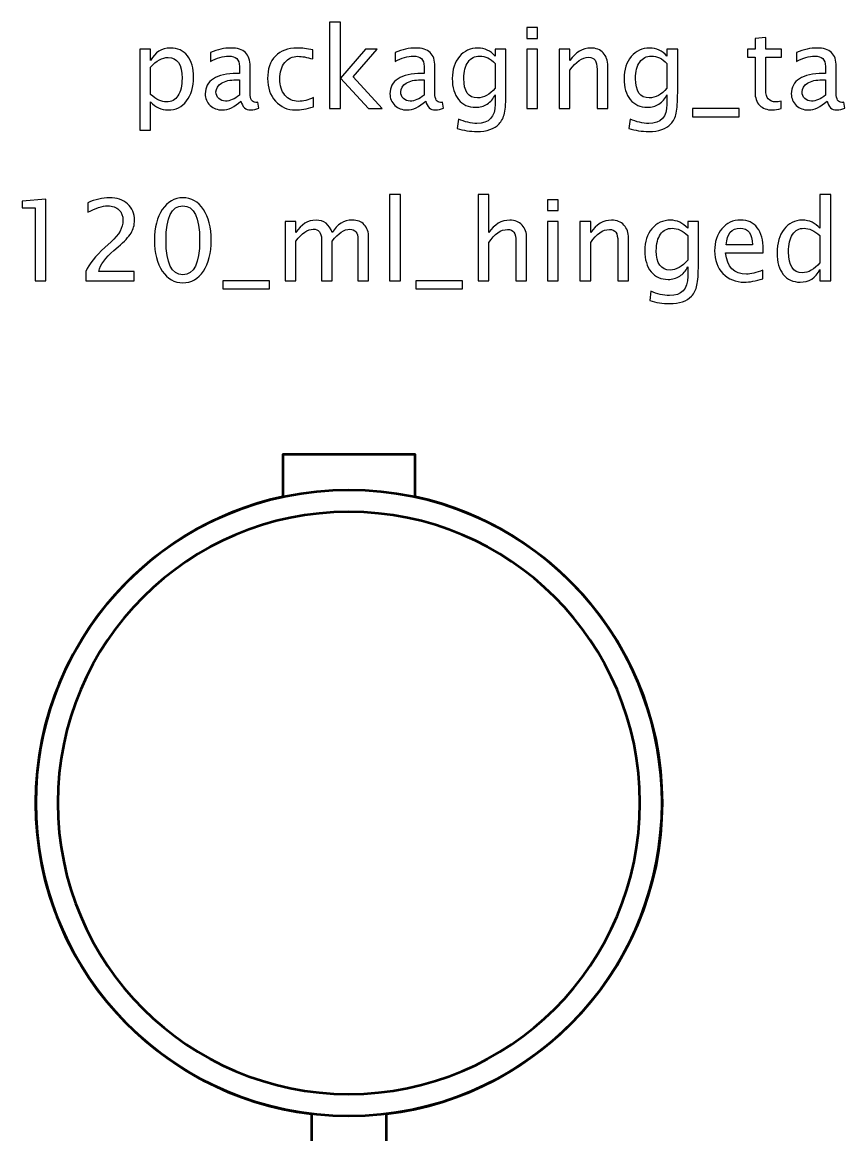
# Model space of a CAD drawing. Header units: centimetres. Extents: x -12.7 to 14.4, y -15.9 to 20.1.
# Drawn here: x -12.7 to -3.38, y 7.54 to 20.15 of the extents above; entities that cross this region are included whole.
import ezdxf

# ---------------------------------------------------------------- set-up
doc = ezdxf.new("R2010")
doc.units = ezdxf.units.CM
doc.header["$MEASUREMENT"] = 0
doc.layers.add('Layer 1', color=7, linetype='Continuous')

msp = doc.modelspace()

# ---------------------------------------------------------------- linework, layer by layer
at = {"layer": 'Layer 1', "color": 4, "lineweight": 53}
msp.add_ellipse((-9, 11.29999), major_axis=(0, 3.55), ratio=1, dxfattribs=at)
at = {"layer": 'Layer 1'}
for points, knots in [([(-9.21841, 19.17044), (-9.21841, 19.17044), (-9.21841, 20.14961), (-9.21841, 20.14961), (-9.21841, 20.14961), (-9.21841, 20.14961), (-9.09649, 20.14961), (-9.09649, 20.14961), (-9.09649, 20.14961), (-9.09649, 20.14961), (-9.09649, 19.51694), (-9.09649, 19.51694), (-9.09649, 19.51694), (-9.09649, 19.51694), (-8.81074, 19.84354), (-8.81074, 19.84354), (-8.81074, 19.84354), (-8.81074, 19.84354), (-8.67908, 19.84354), (-8.67908, 19.84354), (-8.67908, 19.84354), (-8.67908, 19.84354), (-8.95213, 19.52943), (-8.95213, 19.52943), (-8.95213, 19.52943), (-8.95213, 19.52943), (-8.62193, 19.17044), (-8.62193, 19.17044), (-8.62193, 19.17044), (-8.62193, 19.17044), (-8.77899, 19.17044), (-8.77899, 19.17044), (-8.77899, 19.17044), (-8.77899, 19.17044), (-9.09649, 19.51567), (-9.09649, 19.51567), (-9.09649, 19.51567), (-9.09649, 19.51567), (-9.09649, 19.17044), (-9.09649, 19.17044), (-9.09649, 19.17044), (-9.09649, 19.17044), (-9.21841, 19.17044), (-9.21841, 19.17044)], [0, 0, 0, 0, 0.08333333, 0.08333333, 0.08333333, 0.08333333, 0.16666667, 0.16666667, 0.16666667, 0.16666667, 0.25, 0.25, 0.25, 0.25, 0.33333333, 0.33333333, 0.33333333, 0.33333333, 0.41666667, 0.41666667, 0.41666667, 0.41666667, 0.5, 0.5, 0.5, 0.5, 0.58333333, 0.58333333, 0.58333333, 0.58333333, 0.66666667, 0.66666667, 0.66666667, 0.66666667, 0.75, 0.75, 0.75, 0.75, 0.83333333, 0.83333333, 0.83333333, 0.83333333, 1, 1, 1, 1]), ([(-6.98299, 19.96673), (-6.98299, 19.96673), (-6.98299, 20.08865), (-6.98299, 20.08865), (-6.98299, 20.08865), (-6.98299, 20.08865), (-6.86107, 20.08865), (-6.86107, 20.08865), (-6.86107, 20.08865), (-6.86107, 20.08865), (-6.86107, 19.96673), (-6.86107, 19.96673), (-6.86107, 19.96673), (-6.86107, 19.96673), (-6.98299, 19.96673), (-6.98299, 19.96673)], [0, 0, 0, 0, 0.2, 0.2, 0.2, 0.2, 0.4, 0.4, 0.4, 0.4, 0.6, 0.6, 0.6, 0.6, 1, 1, 1, 1]), ([(-4.09987, 19.17065), (-4.13755, 19.16028), (-4.17035, 19.1552), (-4.19808, 19.1552), (-4.19808, 19.1552), (-4.26031, 19.1552), (-4.30878, 19.17298), (-4.3435, 19.20854), (-4.3435, 19.20854), (-4.37842, 19.2441), (-4.39578, 19.29342), (-4.39578, 19.35671), (-4.39578, 19.35671), (-4.39578, 19.35671), (-4.39578, 19.7521), (-4.39578, 19.7521), (-4.39578, 19.7521), (-4.39578, 19.7521), (-4.48002, 19.7521), (-4.48002, 19.7521), (-4.48002, 19.7521), (-4.48002, 19.7521), (-4.48002, 19.84354), (-4.48002, 19.84354), (-4.48002, 19.84354), (-4.48002, 19.84354), (-4.39578, 19.84354), (-4.39578, 19.84354), (-4.39578, 19.84354), (-4.39578, 19.84354), (-4.39578, 19.96525), (-4.39578, 19.96525), (-4.39578, 19.96525), (-4.39578, 19.96525), (-4.27386, 19.97689), (-4.27386, 19.97689), (-4.27386, 19.97689), (-4.27386, 19.97689), (-4.27386, 19.84354), (-4.27386, 19.84354), (-4.27386, 19.84354), (-4.27386, 19.84354), (-4.09733, 19.84354), (-4.09733, 19.84354), (-4.09733, 19.84354), (-4.09733, 19.84354), (-4.09733, 19.7521), (-4.09733, 19.7521), (-4.09733, 19.7521), (-4.09733, 19.7521), (-4.27386, 19.7521), (-4.27386, 19.7521), (-4.27386, 19.7521), (-4.27386, 19.7521), (-4.27386, 19.37872), (-4.27386, 19.37872), (-4.27386, 19.37872), (-4.27386, 19.29067), (-4.23555, 19.24664), (-4.15914, 19.24664), (-4.15914, 19.24664), (-4.14284, 19.24664), (-4.12315, 19.24939), (-4.09987, 19.25468), (-4.09987, 19.25468), (-4.09987, 19.25468), (-4.09987, 19.17065), (-4.09987, 19.17065)], [0, 0, 0, 0, 0.05555556, 0.05555556, 0.05555556, 0.05555556, 0.11111111, 0.11111111, 0.11111111, 0.11111111, 0.16666667, 0.16666667, 0.16666667, 0.16666667, 0.22222222, 0.22222222, 0.22222222, 0.22222222, 0.27777778, 0.27777778, 0.27777778, 0.27777778, 0.33333333, 0.33333333, 0.33333333, 0.33333333, 0.38888889, 0.38888889, 0.38888889, 0.38888889, 0.44444444, 0.44444444, 0.44444444, 0.44444444, 0.5, 0.5, 0.5, 0.5, 0.55555556, 0.55555556, 0.55555556, 0.55555556, 0.61111111, 0.61111111, 0.61111111, 0.61111111, 0.66666667, 0.66666667, 0.66666667, 0.66666667, 0.72222222, 0.72222222, 0.72222222, 0.72222222, 0.77777778, 0.77777778, 0.77777778, 0.77777778, 0.83333333, 0.83333333, 0.83333333, 0.83333333, 0.88888889, 0.88888889, 0.88888889, 0.88888889, 1, 1, 1, 1]), ([(-11.36936, 18.92533), (-11.36936, 18.92533), (-11.36936, 19.84354), (-11.36936, 19.84354), (-11.36936, 19.84354), (-11.36936, 19.84354), (-11.24744, 19.84354), (-11.24744, 19.84354), (-11.24744, 19.84354), (-11.24744, 19.84354), (-11.24744, 19.71633), (-11.24744, 19.71633), (-11.24744, 19.71633), (-11.19749, 19.81052), (-11.12234, 19.85751), (-11.02223, 19.85751), (-11.02223, 19.85751), (-10.94116, 19.85751), (-10.87745, 19.82809), (-10.83088, 19.76903), (-10.83088, 19.76903), (-10.78431, 19.70998), (-10.76103, 19.62933), (-10.76103, 19.5271), (-10.76103, 19.5271), (-10.76103, 19.41576), (-10.78749, 19.3258), (-10.84019, 19.25765), (-10.84019, 19.25765), (-10.8929, 19.18928), (-10.96232, 19.1552), (-11.04826, 19.1552), (-11.04826, 19.1552), (-11.12806, 19.1552), (-11.19452, 19.18568), (-11.24744, 19.24685), (-11.24744, 19.24685), (-11.24744, 19.24685), (-11.24744, 18.92533), (-11.24744, 18.92533), (-11.24744, 18.92533), (-11.24744, 18.92533), (-11.36936, 18.92533), (-11.36936, 18.92533)], [0, 0, 0, 0, 0.08333333, 0.08333333, 0.08333333, 0.08333333, 0.16666667, 0.16666667, 0.16666667, 0.16666667, 0.25, 0.25, 0.25, 0.25, 0.33333333, 0.33333333, 0.33333333, 0.33333333, 0.41666667, 0.41666667, 0.41666667, 0.41666667, 0.5, 0.5, 0.5, 0.5, 0.58333333, 0.58333333, 0.58333333, 0.58333333, 0.66666667, 0.66666667, 0.66666667, 0.66666667, 0.75, 0.75, 0.75, 0.75, 0.83333333, 0.83333333, 0.83333333, 0.83333333, 1, 1, 1, 1]), ([(-10.22319, 19.25617), (-10.29642, 19.18886), (-10.36691, 19.1552), (-10.43464, 19.1552), (-10.43464, 19.1552), (-10.49031, 19.1552), (-10.53667, 19.17256), (-10.57328, 19.20748), (-10.57328, 19.20748), (-10.61011, 19.24241), (-10.62853, 19.28643), (-10.62853, 19.33956), (-10.62853, 19.33956), (-10.62853, 19.41301), (-10.59763, 19.46953), (-10.53582, 19.5089), (-10.53582, 19.5089), (-10.47401, 19.54827), (-10.38532, 19.56795), (-10.26975, 19.56795), (-10.26975, 19.56795), (-10.26975, 19.56795), (-10.24118, 19.56795), (-10.24118, 19.56795), (-10.24118, 19.56795), (-10.24118, 19.56795), (-10.24118, 19.64902), (-10.24118, 19.64902), (-10.24118, 19.64902), (-10.24118, 19.72712), (-10.28182, 19.76607), (-10.36331, 19.76607), (-10.36331, 19.76607), (-10.42639, 19.76607), (-10.49539, 19.74617), (-10.57011, 19.70638), (-10.57011, 19.70638), (-10.57011, 19.70638), (-10.57011, 19.80671), (-10.57011, 19.80671), (-10.57011, 19.80671), (-10.48798, 19.84058), (-10.41051, 19.85751), (-10.33791, 19.85751), (-10.33791, 19.85751), (-10.26319, 19.85751), (-10.20795, 19.84058), (-10.1726, 19.8065), (-10.1726, 19.8065), (-10.13704, 19.77242), (-10.11926, 19.71993), (-10.11926, 19.64902), (-10.11926, 19.64902), (-10.11926, 19.64902), (-10.11926, 19.34485), (-10.11926, 19.34485), (-10.11926, 19.34485), (-10.11926, 19.27522), (-10.09788, 19.24029), (-10.05491, 19.24029), (-10.05491, 19.24029), (-10.04962, 19.24029), (-10.04179, 19.24114), (-10.03142, 19.24283), (-10.03142, 19.24283), (-10.03142, 19.24283), (-10.02274, 19.1751), (-10.02274, 19.1751), (-10.02274, 19.1751), (-10.05047, 19.16176), (-10.08095, 19.1552), (-10.11439, 19.1552), (-10.11439, 19.1552), (-10.17133, 19.1552), (-10.20752, 19.18886), (-10.22319, 19.25617)], [0, 0, 0, 0, 0.05, 0.05, 0.05, 0.05, 0.1, 0.1, 0.1, 0.1, 0.15, 0.15, 0.15, 0.15, 0.2, 0.2, 0.2, 0.2, 0.25, 0.25, 0.25, 0.25, 0.3, 0.3, 0.3, 0.3, 0.35, 0.35, 0.35, 0.35, 0.4, 0.4, 0.4, 0.4, 0.45, 0.45, 0.45, 0.45, 0.5, 0.5, 0.5, 0.5, 0.55, 0.55, 0.55, 0.55, 0.6, 0.6, 0.6, 0.6, 0.65, 0.65, 0.65, 0.65, 0.7, 0.7, 0.7, 0.7, 0.75, 0.75, 0.75, 0.75, 0.8, 0.8, 0.8, 0.8, 0.85, 0.85, 0.85, 0.85, 0.9, 0.9, 0.9, 0.9, 1, 1, 1, 1]), ([(-9.4015, 19.19076), (-9.48045, 19.16705), (-9.54861, 19.1552), (-9.60597, 19.1552), (-9.60597, 19.1552), (-9.69699, 19.1552), (-9.77234, 19.18886), (-9.83224, 19.25595), (-9.83224, 19.25595), (-9.89214, 19.32326), (-9.9222, 19.40814), (-9.9222, 19.51038), (-9.9222, 19.51038), (-9.9222, 19.6196), (-9.89257, 19.7049), (-9.8333, 19.76586), (-9.8333, 19.76586), (-9.77403, 19.82703), (-9.69127, 19.85751), (-9.58501, 19.85751), (-9.58501, 19.85751), (-9.53273, 19.85751), (-9.47389, 19.85031), (-9.40912, 19.83592), (-9.40912, 19.83592), (-9.40912, 19.83592), (-9.40912, 19.73305), (-9.40912, 19.73305), (-9.40912, 19.73305), (-9.47791, 19.75337), (-9.534, 19.76353), (-9.57718, 19.76353), (-9.57718, 19.76353), (-9.63984, 19.76353), (-9.69, 19.74004), (-9.72747, 19.69326), (-9.72747, 19.69326), (-9.76493, 19.64648), (-9.78377, 19.58404), (-9.78377, 19.50614), (-9.78377, 19.50614), (-9.78377, 19.43058), (-9.7643, 19.36962), (-9.72556, 19.32284), (-9.72556, 19.32284), (-9.68683, 19.27627), (-9.63624, 19.25299), (-9.57337, 19.25299), (-9.57337, 19.25299), (-9.5177, 19.25299), (-9.46055, 19.26738), (-9.4015, 19.29617), (-9.4015, 19.29617), (-9.4015, 19.29617), (-9.4015, 19.19076), (-9.4015, 19.19076)], [0, 0, 0, 0, 0.06666667, 0.06666667, 0.06666667, 0.06666667, 0.13333333, 0.13333333, 0.13333333, 0.13333333, 0.2, 0.2, 0.2, 0.2, 0.26666667, 0.26666667, 0.26666667, 0.26666667, 0.33333333, 0.33333333, 0.33333333, 0.33333333, 0.4, 0.4, 0.4, 0.4, 0.46666667, 0.46666667, 0.46666667, 0.46666667, 0.53333333, 0.53333333, 0.53333333, 0.53333333, 0.6, 0.6, 0.6, 0.6, 0.66666667, 0.66666667, 0.66666667, 0.66666667, 0.73333333, 0.73333333, 0.73333333, 0.73333333, 0.8, 0.8, 0.8, 0.8, 0.86666667, 0.86666667, 0.86666667, 0.86666667, 1, 1, 1, 1]), ([(-8.12917, 19.25617), (-8.2024, 19.18886), (-8.27289, 19.1552), (-8.34062, 19.1552), (-8.34062, 19.1552), (-8.39629, 19.1552), (-8.44265, 19.17256), (-8.47926, 19.20748), (-8.47926, 19.20748), (-8.51609, 19.24241), (-8.53451, 19.28643), (-8.53451, 19.33956), (-8.53451, 19.33956), (-8.53451, 19.41301), (-8.50361, 19.46953), (-8.4418, 19.5089), (-8.4418, 19.5089), (-8.37999, 19.54827), (-8.2913, 19.56795), (-8.17573, 19.56795), (-8.17573, 19.56795), (-8.17573, 19.56795), (-8.14716, 19.56795), (-8.14716, 19.56795), (-8.14716, 19.56795), (-8.14716, 19.56795), (-8.14716, 19.64902), (-8.14716, 19.64902), (-8.14716, 19.64902), (-8.14716, 19.72712), (-8.1878, 19.76607), (-8.26929, 19.76607), (-8.26929, 19.76607), (-8.33237, 19.76607), (-8.40137, 19.74617), (-8.47609, 19.70638), (-8.47609, 19.70638), (-8.47609, 19.70638), (-8.47609, 19.80671), (-8.47609, 19.80671), (-8.47609, 19.80671), (-8.39396, 19.84058), (-8.31649, 19.85751), (-8.24389, 19.85751), (-8.24389, 19.85751), (-8.16917, 19.85751), (-8.11393, 19.84058), (-8.07858, 19.8065), (-8.07858, 19.8065), (-8.04302, 19.77242), (-8.02524, 19.71993), (-8.02524, 19.64902), (-8.02524, 19.64902), (-8.02524, 19.64902), (-8.02524, 19.34485), (-8.02524, 19.34485), (-8.02524, 19.34485), (-8.02524, 19.27522), (-8.00386, 19.24029), (-7.96089, 19.24029), (-7.96089, 19.24029), (-7.9556, 19.24029), (-7.94777, 19.24114), (-7.9374, 19.24283), (-7.9374, 19.24283), (-7.9374, 19.24283), (-7.92872, 19.1751), (-7.92872, 19.1751), (-7.92872, 19.1751), (-7.95645, 19.16176), (-7.98693, 19.1552), (-8.02037, 19.1552), (-8.02037, 19.1552), (-8.07731, 19.1552), (-8.1135, 19.18886), (-8.12917, 19.25617)], [0, 0, 0, 0, 0.05, 0.05, 0.05, 0.05, 0.1, 0.1, 0.1, 0.1, 0.15, 0.15, 0.15, 0.15, 0.2, 0.2, 0.2, 0.2, 0.25, 0.25, 0.25, 0.25, 0.3, 0.3, 0.3, 0.3, 0.35, 0.35, 0.35, 0.35, 0.4, 0.4, 0.4, 0.4, 0.45, 0.45, 0.45, 0.45, 0.5, 0.5, 0.5, 0.5, 0.55, 0.55, 0.55, 0.55, 0.6, 0.6, 0.6, 0.6, 0.65, 0.65, 0.65, 0.65, 0.7, 0.7, 0.7, 0.7, 0.75, 0.75, 0.75, 0.75, 0.8, 0.8, 0.8, 0.8, 0.85, 0.85, 0.85, 0.85, 0.9, 0.9, 0.9, 0.9, 1, 1, 1, 1]), ([(-7.7723, 18.94692), (-7.7723, 18.94692), (-7.75791, 19.05233), (-7.75791, 19.05233), (-7.75791, 19.05233), (-7.68721, 19.01931), (-7.61715, 19.0028), (-7.54793, 19.0028), (-7.54793, 19.0028), (-7.41056, 19.0028), (-7.34177, 19.07561), (-7.34177, 19.22103), (-7.34177, 19.22103), (-7.34177, 19.22103), (-7.34177, 19.32686), (-7.34177, 19.32686), (-7.34177, 19.32686), (-7.36294, 19.2822), (-7.39299, 19.2477), (-7.43215, 19.22293), (-7.43215, 19.22293), (-7.47131, 19.19817), (-7.51491, 19.18568), (-7.56296, 19.18568), (-7.56296, 19.18568), (-7.64445, 19.18568), (-7.70901, 19.21489), (-7.75664, 19.27331), (-7.75664, 19.27331), (-7.80426, 19.33173), (-7.82818, 19.41089), (-7.82818, 19.5108), (-7.82818, 19.5108), (-7.82818, 19.61304), (-7.80109, 19.69643), (-7.7469, 19.76099), (-7.7469, 19.76099), (-7.6925, 19.82534), (-7.62244, 19.85751), (-7.53629, 19.85751), (-7.53629, 19.85751), (-7.46094, 19.85751), (-7.39596, 19.82703), (-7.34177, 19.76586), (-7.34177, 19.76586), (-7.34177, 19.76586), (-7.34177, 19.84354), (-7.34177, 19.84354), (-7.34177, 19.84354), (-7.34177, 19.84354), (-7.21985, 19.84354), (-7.21985, 19.84354), (-7.21985, 19.84354), (-7.21985, 19.84354), (-7.21985, 19.35417), (-7.21985, 19.35417), (-7.21985, 19.35417), (-7.21985, 19.24897), (-7.22535, 19.17108), (-7.23636, 19.12049), (-7.23636, 19.12049), (-7.24715, 19.0699), (-7.2679, 19.02841), (-7.29795, 18.99624), (-7.29795, 18.99624), (-7.35129, 18.93972), (-7.43469, 18.91136), (-7.54793, 18.91136), (-7.54793, 18.91136), (-7.62561, 18.91136), (-7.70033, 18.92321), (-7.7723, 18.94692)], [0, 0, 0, 0, 0.05263158, 0.05263158, 0.05263158, 0.05263158, 0.10526316, 0.10526316, 0.10526316, 0.10526316, 0.15789474, 0.15789474, 0.15789474, 0.15789474, 0.21052632, 0.21052632, 0.21052632, 0.21052632, 0.26315789, 0.26315789, 0.26315789, 0.26315789, 0.31578947, 0.31578947, 0.31578947, 0.31578947, 0.36842105, 0.36842105, 0.36842105, 0.36842105, 0.42105263, 0.42105263, 0.42105263, 0.42105263, 0.47368421, 0.47368421, 0.47368421, 0.47368421, 0.52631579, 0.52631579, 0.52631579, 0.52631579, 0.57894737, 0.57894737, 0.57894737, 0.57894737, 0.63157895, 0.63157895, 0.63157895, 0.63157895, 0.68421053, 0.68421053, 0.68421053, 0.68421053, 0.73684211, 0.73684211, 0.73684211, 0.73684211, 0.78947368, 0.78947368, 0.78947368, 0.78947368, 0.84210526, 0.84210526, 0.84210526, 0.84210526, 0.89473684, 0.89473684, 0.89473684, 0.89473684, 1, 1, 1, 1]), ([(-6.98299, 19.17044), (-6.98299, 19.17044), (-6.98299, 19.84354), (-6.98299, 19.84354), (-6.98299, 19.84354), (-6.98299, 19.84354), (-6.86107, 19.84354), (-6.86107, 19.84354), (-6.86107, 19.84354), (-6.86107, 19.84354), (-6.86107, 19.17044), (-6.86107, 19.17044), (-6.86107, 19.17044), (-6.86107, 19.17044), (-6.98299, 19.17044), (-6.98299, 19.17044)], [0, 0, 0, 0, 0.2, 0.2, 0.2, 0.2, 0.4, 0.4, 0.4, 0.4, 0.6, 0.6, 0.6, 0.6, 1, 1, 1, 1]), ([(-6.61596, 19.17044), (-6.61596, 19.17044), (-6.61596, 19.84354), (-6.61596, 19.84354), (-6.61596, 19.84354), (-6.61596, 19.84354), (-6.49404, 19.84354), (-6.49404, 19.84354), (-6.49404, 19.84354), (-6.49404, 19.84354), (-6.49404, 19.71633), (-6.49404, 19.71633), (-6.49404, 19.71633), (-6.42948, 19.81052), (-6.35032, 19.85751), (-6.25676, 19.85751), (-6.25676, 19.85751), (-6.19792, 19.85751), (-6.15114, 19.8391), (-6.11664, 19.80205), (-6.11664, 19.80205), (-6.08214, 19.76522), (-6.06478, 19.71548), (-6.06478, 19.65325), (-6.06478, 19.65325), (-6.06478, 19.65325), (-6.06478, 19.17044), (-6.06478, 19.17044), (-6.06478, 19.17044), (-6.06478, 19.17044), (-6.1867, 19.17044), (-6.1867, 19.17044), (-6.1867, 19.17044), (-6.1867, 19.17044), (-6.1867, 19.61346), (-6.1867, 19.61346), (-6.1867, 19.61346), (-6.1867, 19.66341), (-6.19411, 19.69897), (-6.20871, 19.72014), (-6.20871, 19.72014), (-6.22353, 19.74152), (-6.24787, 19.7521), (-6.28195, 19.7521), (-6.28195, 19.7521), (-6.35688, 19.7521), (-6.42758, 19.70321), (-6.49404, 19.60542), (-6.49404, 19.60542), (-6.49404, 19.60542), (-6.49404, 19.17044), (-6.49404, 19.17044), (-6.49404, 19.17044), (-6.49404, 19.17044), (-6.61596, 19.17044), (-6.61596, 19.17044)], [0, 0, 0, 0, 0.06666667, 0.06666667, 0.06666667, 0.06666667, 0.13333333, 0.13333333, 0.13333333, 0.13333333, 0.2, 0.2, 0.2, 0.2, 0.26666667, 0.26666667, 0.26666667, 0.26666667, 0.33333333, 0.33333333, 0.33333333, 0.33333333, 0.4, 0.4, 0.4, 0.4, 0.46666667, 0.46666667, 0.46666667, 0.46666667, 0.53333333, 0.53333333, 0.53333333, 0.53333333, 0.6, 0.6, 0.6, 0.6, 0.66666667, 0.66666667, 0.66666667, 0.66666667, 0.73333333, 0.73333333, 0.73333333, 0.73333333, 0.8, 0.8, 0.8, 0.8, 0.86666667, 0.86666667, 0.86666667, 0.86666667, 1, 1, 1, 1]), ([(-5.82517, 18.94692), (-5.82517, 18.94692), (-5.81078, 19.05233), (-5.81078, 19.05233), (-5.81078, 19.05233), (-5.74008, 19.01931), (-5.67002, 19.0028), (-5.6008, 19.0028), (-5.6008, 19.0028), (-5.46343, 19.0028), (-5.39464, 19.07561), (-5.39464, 19.22103), (-5.39464, 19.22103), (-5.39464, 19.22103), (-5.39464, 19.32686), (-5.39464, 19.32686), (-5.39464, 19.32686), (-5.41581, 19.2822), (-5.44586, 19.2477), (-5.48502, 19.22293), (-5.48502, 19.22293), (-5.52418, 19.19817), (-5.56778, 19.18568), (-5.61583, 19.18568), (-5.61583, 19.18568), (-5.69732, 19.18568), (-5.76188, 19.21489), (-5.80951, 19.27331), (-5.80951, 19.27331), (-5.85713, 19.33173), (-5.88105, 19.41089), (-5.88105, 19.5108), (-5.88105, 19.5108), (-5.88105, 19.61304), (-5.85396, 19.69643), (-5.79977, 19.76099), (-5.79977, 19.76099), (-5.74537, 19.82534), (-5.67531, 19.85751), (-5.58916, 19.85751), (-5.58916, 19.85751), (-5.51381, 19.85751), (-5.44883, 19.82703), (-5.39464, 19.76586), (-5.39464, 19.76586), (-5.39464, 19.76586), (-5.39464, 19.84354), (-5.39464, 19.84354), (-5.39464, 19.84354), (-5.39464, 19.84354), (-5.27272, 19.84354), (-5.27272, 19.84354), (-5.27272, 19.84354), (-5.27272, 19.84354), (-5.27272, 19.35417), (-5.27272, 19.35417), (-5.27272, 19.35417), (-5.27272, 19.24897), (-5.27822, 19.17108), (-5.28923, 19.12049), (-5.28923, 19.12049), (-5.30002, 19.0699), (-5.32077, 19.02841), (-5.35082, 18.99624), (-5.35082, 18.99624), (-5.40416, 18.93972), (-5.48756, 18.91136), (-5.6008, 18.91136), (-5.6008, 18.91136), (-5.67848, 18.91136), (-5.7532, 18.92321), (-5.82517, 18.94692)], [0, 0, 0, 0, 0.05263158, 0.05263158, 0.05263158, 0.05263158, 0.10526316, 0.10526316, 0.10526316, 0.10526316, 0.15789474, 0.15789474, 0.15789474, 0.15789474, 0.21052632, 0.21052632, 0.21052632, 0.21052632, 0.26315789, 0.26315789, 0.26315789, 0.26315789, 0.31578947, 0.31578947, 0.31578947, 0.31578947, 0.36842105, 0.36842105, 0.36842105, 0.36842105, 0.42105263, 0.42105263, 0.42105263, 0.42105263, 0.47368421, 0.47368421, 0.47368421, 0.47368421, 0.52631579, 0.52631579, 0.52631579, 0.52631579, 0.57894737, 0.57894737, 0.57894737, 0.57894737, 0.63157895, 0.63157895, 0.63157895, 0.63157895, 0.68421053, 0.68421053, 0.68421053, 0.68421053, 0.73684211, 0.73684211, 0.73684211, 0.73684211, 0.78947368, 0.78947368, 0.78947368, 0.78947368, 0.84210526, 0.84210526, 0.84210526, 0.84210526, 0.89473684, 0.89473684, 0.89473684, 0.89473684, 1, 1, 1, 1]), ([(-3.57896, 19.25617), (-3.65219, 19.18886), (-3.72268, 19.1552), (-3.79041, 19.1552), (-3.79041, 19.1552), (-3.84608, 19.1552), (-3.89244, 19.17256), (-3.92905, 19.20748), (-3.92905, 19.20748), (-3.96588, 19.24241), (-3.9843, 19.28643), (-3.9843, 19.33956), (-3.9843, 19.33956), (-3.9843, 19.41301), (-3.9534, 19.46953), (-3.89159, 19.5089), (-3.89159, 19.5089), (-3.82978, 19.54827), (-3.74109, 19.56795), (-3.62552, 19.56795), (-3.62552, 19.56795), (-3.62552, 19.56795), (-3.59695, 19.56795), (-3.59695, 19.56795), (-3.59695, 19.56795), (-3.59695, 19.56795), (-3.59695, 19.64902), (-3.59695, 19.64902), (-3.59695, 19.64902), (-3.59695, 19.72712), (-3.63759, 19.76607), (-3.71908, 19.76607), (-3.71908, 19.76607), (-3.78216, 19.76607), (-3.85116, 19.74617), (-3.92588, 19.70638), (-3.92588, 19.70638), (-3.92588, 19.70638), (-3.92588, 19.80671), (-3.92588, 19.80671), (-3.92588, 19.80671), (-3.84375, 19.84058), (-3.76628, 19.85751), (-3.69368, 19.85751), (-3.69368, 19.85751), (-3.61896, 19.85751), (-3.56372, 19.84058), (-3.52837, 19.8065), (-3.52837, 19.8065), (-3.49281, 19.77242), (-3.47503, 19.71993), (-3.47503, 19.64902), (-3.47503, 19.64902), (-3.47503, 19.64902), (-3.47503, 19.34485), (-3.47503, 19.34485), (-3.47503, 19.34485), (-3.47503, 19.27522), (-3.45365, 19.24029), (-3.41068, 19.24029), (-3.41068, 19.24029), (-3.40539, 19.24029), (-3.39756, 19.24114), (-3.38719, 19.24283), (-3.38719, 19.24283), (-3.38719, 19.24283), (-3.37851, 19.1751), (-3.37851, 19.1751), (-3.37851, 19.1751), (-3.40624, 19.16176), (-3.43672, 19.1552), (-3.47016, 19.1552), (-3.47016, 19.1552), (-3.5271, 19.1552), (-3.56329, 19.18886), (-3.57896, 19.25617)], [0, 0, 0, 0, 0.05, 0.05, 0.05, 0.05, 0.1, 0.1, 0.1, 0.1, 0.15, 0.15, 0.15, 0.15, 0.2, 0.2, 0.2, 0.2, 0.25, 0.25, 0.25, 0.25, 0.3, 0.3, 0.3, 0.3, 0.35, 0.35, 0.35, 0.35, 0.4, 0.4, 0.4, 0.4, 0.45, 0.45, 0.45, 0.45, 0.5, 0.5, 0.5, 0.5, 0.55, 0.55, 0.55, 0.55, 0.6, 0.6, 0.6, 0.6, 0.65, 0.65, 0.65, 0.65, 0.7, 0.7, 0.7, 0.7, 0.75, 0.75, 0.75, 0.75, 0.8, 0.8, 0.8, 0.8, 0.85, 0.85, 0.85, 0.85, 0.9, 0.9, 0.9, 0.9, 1, 1, 1, 1]), ([(-11.24744, 19.33088), (-11.18457, 19.27479), (-11.12467, 19.24664), (-11.06773, 19.24664), (-11.06773, 19.24664), (-11.01164, 19.24664), (-10.96825, 19.27014), (-10.93777, 19.31691), (-10.93777, 19.31691), (-10.90708, 19.36369), (-10.89184, 19.42952), (-10.89184, 19.51461), (-10.89184, 19.51461), (-10.89184, 19.67209), (-10.94391, 19.75083), (-11.04805, 19.75083), (-11.04805, 19.75083), (-11.11621, 19.75083), (-11.18267, 19.714), (-11.24744, 19.64013), (-11.24744, 19.64013), (-11.24744, 19.64013), (-11.24744, 19.33088), (-11.24744, 19.33088)], [0, 0, 0, 0, 0.14285714, 0.14285714, 0.14285714, 0.14285714, 0.28571429, 0.28571429, 0.28571429, 0.28571429, 0.42857143, 0.42857143, 0.42857143, 0.42857143, 0.57142857, 0.57142857, 0.57142857, 0.57142857, 0.71428571, 0.71428571, 0.71428571, 0.71428571, 1, 1, 1, 1]), ([(-7.34177, 19.40327), (-7.34177, 19.40327), (-7.34177, 19.68246), (-7.34177, 19.68246), (-7.34177, 19.68246), (-7.39553, 19.73813), (-7.45416, 19.76607), (-7.51745, 19.76607), (-7.51745, 19.76607), (-7.57376, 19.76607), (-7.61778, 19.74363), (-7.64953, 19.69855), (-7.64953, 19.69855), (-7.68149, 19.65368), (-7.69737, 19.59123), (-7.69737, 19.51165), (-7.69737, 19.51165), (-7.69737, 19.36539), (-7.64551, 19.29236), (-7.54158, 19.29236), (-7.54158, 19.29236), (-7.47089, 19.29236), (-7.40421, 19.3294), (-7.34177, 19.40327)], [0, 0, 0, 0, 0.14285714, 0.14285714, 0.14285714, 0.14285714, 0.28571429, 0.28571429, 0.28571429, 0.28571429, 0.42857143, 0.42857143, 0.42857143, 0.42857143, 0.57142857, 0.57142857, 0.57142857, 0.57142857, 0.71428571, 0.71428571, 0.71428571, 0.71428571, 1, 1, 1, 1]), ([(-5.39464, 19.40327), (-5.39464, 19.40327), (-5.39464, 19.68246), (-5.39464, 19.68246), (-5.39464, 19.68246), (-5.4484, 19.73813), (-5.50703, 19.76607), (-5.57032, 19.76607), (-5.57032, 19.76607), (-5.62663, 19.76607), (-5.67065, 19.74363), (-5.7024, 19.69855), (-5.7024, 19.69855), (-5.73436, 19.65368), (-5.75024, 19.59123), (-5.75024, 19.51165), (-5.75024, 19.51165), (-5.75024, 19.36539), (-5.69838, 19.29236), (-5.59445, 19.29236), (-5.59445, 19.29236), (-5.52376, 19.29236), (-5.45708, 19.3294), (-5.39464, 19.40327)], [0, 0, 0, 0, 0.14285714, 0.14285714, 0.14285714, 0.14285714, 0.28571429, 0.28571429, 0.28571429, 0.28571429, 0.42857143, 0.42857143, 0.42857143, 0.42857143, 0.57142857, 0.57142857, 0.57142857, 0.57142857, 0.71428571, 0.71428571, 0.71428571, 0.71428571, 1, 1, 1, 1]), ([(-10.24118, 19.32263), (-10.24118, 19.32263), (-10.24118, 19.49556), (-10.24118, 19.49556), (-10.24118, 19.49556), (-10.24118, 19.49556), (-10.28034, 19.49683), (-10.28034, 19.49683), (-10.28034, 19.49683), (-10.34807, 19.49683), (-10.40268, 19.48434), (-10.44438, 19.45937), (-10.44438, 19.45937), (-10.48587, 19.43418), (-10.50661, 19.40095), (-10.50661, 19.35946), (-10.50661, 19.35946), (-10.50661, 19.33046), (-10.49624, 19.30591), (-10.47571, 19.2858), (-10.47571, 19.2858), (-10.45496, 19.26569), (-10.42977, 19.25553), (-10.39993, 19.25553), (-10.39993, 19.25553), (-10.34913, 19.25553), (-10.29621, 19.27797), (-10.24118, 19.32263)], [0, 0, 0, 0, 0.125, 0.125, 0.125, 0.125, 0.25, 0.25, 0.25, 0.25, 0.375, 0.375, 0.375, 0.375, 0.5, 0.5, 0.5, 0.5, 0.625, 0.625, 0.625, 0.625, 0.75, 0.75, 0.75, 0.75, 1, 1, 1, 1]), ([(-8.14716, 19.32263), (-8.14716, 19.32263), (-8.14716, 19.49556), (-8.14716, 19.49556), (-8.14716, 19.49556), (-8.14716, 19.49556), (-8.18632, 19.49683), (-8.18632, 19.49683), (-8.18632, 19.49683), (-8.25405, 19.49683), (-8.30866, 19.48434), (-8.35036, 19.45937), (-8.35036, 19.45937), (-8.39185, 19.43418), (-8.41259, 19.40095), (-8.41259, 19.35946), (-8.41259, 19.35946), (-8.41259, 19.33046), (-8.40222, 19.30591), (-8.38169, 19.2858), (-8.38169, 19.2858), (-8.36094, 19.26569), (-8.33575, 19.25553), (-8.30591, 19.25553), (-8.30591, 19.25553), (-8.25511, 19.25553), (-8.20219, 19.27797), (-8.14716, 19.32263)], [0, 0, 0, 0, 0.125, 0.125, 0.125, 0.125, 0.25, 0.25, 0.25, 0.25, 0.375, 0.375, 0.375, 0.375, 0.5, 0.5, 0.5, 0.5, 0.625, 0.625, 0.625, 0.625, 0.75, 0.75, 0.75, 0.75, 1, 1, 1, 1]), ([(-3.59695, 19.32263), (-3.59695, 19.32263), (-3.59695, 19.49556), (-3.59695, 19.49556), (-3.59695, 19.49556), (-3.59695, 19.49556), (-3.63611, 19.49683), (-3.63611, 19.49683), (-3.63611, 19.49683), (-3.70384, 19.49683), (-3.75845, 19.48434), (-3.80015, 19.45937), (-3.80015, 19.45937), (-3.84164, 19.43418), (-3.86238, 19.40095), (-3.86238, 19.35946), (-3.86238, 19.35946), (-3.86238, 19.33046), (-3.85201, 19.30591), (-3.83148, 19.2858), (-3.83148, 19.2858), (-3.81073, 19.26569), (-3.78554, 19.25553), (-3.7557, 19.25553), (-3.7557, 19.25553), (-3.7049, 19.25553), (-3.65198, 19.27797), (-3.59695, 19.32263)], [0, 0, 0, 0, 0.125, 0.125, 0.125, 0.125, 0.25, 0.25, 0.25, 0.25, 0.375, 0.375, 0.375, 0.375, 0.5, 0.5, 0.5, 0.5, 0.625, 0.625, 0.625, 0.625, 0.75, 0.75, 0.75, 0.75, 1, 1, 1, 1]), ([(-5.10444, 19.079), (-5.10444, 19.079), (-5.10444, 19.17044), (-5.10444, 19.17044), (-5.10444, 19.17044), (-5.10444, 19.17044), (-4.57612, 19.17044), (-4.57612, 19.17044), (-4.57612, 19.17044), (-4.57612, 19.17044), (-4.57612, 19.079), (-4.57612, 19.079), (-4.57612, 19.079), (-4.57612, 19.079), (-5.10444, 19.079), (-5.10444, 19.079)], [0, 0, 0, 0, 0.2, 0.2, 0.2, 0.2, 0.4, 0.4, 0.4, 0.4, 0.6, 0.6, 0.6, 0.6, 1, 1, 1, 1]), ([(-11.98138, 17.21887), (-11.98138, 17.21887), (-11.98138, 17.32555), (-11.98138, 17.32555), (-11.98138, 17.32555), (-11.94582, 17.40874), (-11.87406, 17.49954), (-11.7659, 17.59754), (-11.7659, 17.59754), (-11.7659, 17.59754), (-11.69605, 17.6602), (-11.69605, 17.6602), (-11.69605, 17.6602), (-11.60609, 17.7419), (-11.56101, 17.82276), (-11.56101, 17.90319), (-11.56101, 17.90319), (-11.56101, 17.95462), (-11.57646, 17.99484), (-11.60715, 18.02426), (-11.60715, 18.02426), (-11.63784, 18.05368), (-11.68039, 18.0685), (-11.73436, 18.0685), (-11.73436, 18.0685), (-11.79744, 18.0685), (-11.87216, 18.04437), (-11.95852, 17.99611), (-11.95852, 17.99611), (-11.95852, 17.99611), (-11.95852, 18.10279), (-11.95852, 18.10279), (-11.95852, 18.10279), (-11.87703, 18.14089), (-11.79596, 18.15994), (-11.7151, 18.15994), (-11.7151, 18.15994), (-11.62917, 18.15994), (-11.56016, 18.13687), (-11.50809, 18.09051), (-11.50809, 18.09051), (-11.45623, 18.04416), (-11.4302, 17.98278), (-11.4302, 17.90615), (-11.4302, 17.90615), (-11.4302, 17.85112), (-11.44332, 17.80222), (-11.46957, 17.75968), (-11.46957, 17.75968), (-11.49603, 17.71692), (-11.54492, 17.66528), (-11.61668, 17.60432), (-11.61668, 17.60432), (-11.61668, 17.60432), (-11.66388, 17.5641), (-11.66388, 17.5641), (-11.66388, 17.5641), (-11.76209, 17.48091), (-11.81882, 17.40133), (-11.83406, 17.32555), (-11.83406, 17.32555), (-11.83406, 17.32555), (-11.43401, 17.32555), (-11.43401, 17.32555), (-11.43401, 17.32555), (-11.43401, 17.32555), (-11.43401, 17.21887), (-11.43401, 17.21887), (-11.43401, 17.21887), (-11.43401, 17.21887), (-11.98138, 17.21887), (-11.98138, 17.21887)], [0, 0, 0, 0, 0.05263158, 0.05263158, 0.05263158, 0.05263158, 0.10526316, 0.10526316, 0.10526316, 0.10526316, 0.15789474, 0.15789474, 0.15789474, 0.15789474, 0.21052632, 0.21052632, 0.21052632, 0.21052632, 0.26315789, 0.26315789, 0.26315789, 0.26315789, 0.31578947, 0.31578947, 0.31578947, 0.31578947, 0.36842105, 0.36842105, 0.36842105, 0.36842105, 0.42105263, 0.42105263, 0.42105263, 0.42105263, 0.47368421, 0.47368421, 0.47368421, 0.47368421, 0.52631579, 0.52631579, 0.52631579, 0.52631579, 0.57894737, 0.57894737, 0.57894737, 0.57894737, 0.63157895, 0.63157895, 0.63157895, 0.63157895, 0.68421053, 0.68421053, 0.68421053, 0.68421053, 0.73684211, 0.73684211, 0.73684211, 0.73684211, 0.78947368, 0.78947368, 0.78947368, 0.78947368, 0.84210526, 0.84210526, 0.84210526, 0.84210526, 0.89473684, 0.89473684, 0.89473684, 0.89473684, 1, 1, 1, 1]), ([(-10.88241, 17.19601), (-10.97872, 17.19601), (-11.0564, 17.24025), (-11.11524, 17.32851), (-11.11524, 17.32851), (-11.1743, 17.41678), (-11.20372, 17.5332), (-11.20372, 17.67798), (-11.20372, 17.67798), (-11.20372, 17.82276), (-11.1743, 17.93917), (-11.11524, 18.02744), (-11.11524, 18.02744), (-11.0564, 18.1157), (-10.97872, 18.15994), (-10.88241, 18.15994), (-10.88241, 18.15994), (-10.78568, 18.15994), (-10.708, 18.11591), (-10.64915, 18.02786), (-10.64915, 18.02786), (-10.59052, 17.93981), (-10.5611, 17.82318), (-10.5611, 17.67798), (-10.5611, 17.67798), (-10.5611, 17.5332), (-10.59052, 17.41678), (-10.64915, 17.32851), (-10.64915, 17.32851), (-10.708, 17.24025), (-10.78568, 17.19601), (-10.88241, 17.19601)], [0, 0, 0, 0, 0.11111111, 0.11111111, 0.11111111, 0.11111111, 0.22222222, 0.22222222, 0.22222222, 0.22222222, 0.33333333, 0.33333333, 0.33333333, 0.33333333, 0.44444444, 0.44444444, 0.44444444, 0.44444444, 0.55555556, 0.55555556, 0.55555556, 0.55555556, 0.66666667, 0.66666667, 0.66666667, 0.66666667, 0.77777778, 0.77777778, 0.77777778, 0.77777778, 1, 1, 1, 1]), ([(-8.53799, 17.21887), (-8.53799, 17.21887), (-8.53799, 18.19804), (-8.53799, 18.19804), (-8.53799, 18.19804), (-8.53799, 18.19804), (-8.41607, 18.19804), (-8.41607, 18.19804), (-8.41607, 18.19804), (-8.41607, 18.19804), (-8.41607, 17.21887), (-8.41607, 17.21887), (-8.41607, 17.21887), (-8.41607, 17.21887), (-8.53799, 17.21887), (-8.53799, 17.21887)], [0, 0, 0, 0, 0.2, 0.2, 0.2, 0.2, 0.4, 0.4, 0.4, 0.4, 0.6, 0.6, 0.6, 0.6, 1, 1, 1, 1]), ([(-7.53596, 17.21887), (-7.53596, 17.21887), (-7.53596, 18.19804), (-7.53596, 18.19804), (-7.53596, 18.19804), (-7.53596, 18.19804), (-7.41404, 18.19804), (-7.41404, 18.19804), (-7.41404, 18.19804), (-7.41404, 18.19804), (-7.41404, 17.76476), (-7.41404, 17.76476), (-7.41404, 17.76476), (-7.34948, 17.85895), (-7.27032, 17.90594), (-7.17676, 17.90594), (-7.17676, 17.90594), (-7.11792, 17.90594), (-7.07114, 17.88753), (-7.03664, 17.85048), (-7.03664, 17.85048), (-7.00214, 17.81365), (-6.98478, 17.76391), (-6.98478, 17.70168), (-6.98478, 17.70168), (-6.98478, 17.70168), (-6.98478, 17.21887), (-6.98478, 17.21887), (-6.98478, 17.21887), (-6.98478, 17.21887), (-7.1067, 17.21887), (-7.1067, 17.21887), (-7.1067, 17.21887), (-7.1067, 17.21887), (-7.1067, 17.66189), (-7.1067, 17.66189), (-7.1067, 17.66189), (-7.1067, 17.71184), (-7.11411, 17.7474), (-7.12871, 17.76857), (-7.12871, 17.76857), (-7.14353, 17.78995), (-7.16787, 17.80053), (-7.20195, 17.80053), (-7.20195, 17.80053), (-7.27688, 17.80053), (-7.34758, 17.75164), (-7.41404, 17.65385), (-7.41404, 17.65385), (-7.41404, 17.65385), (-7.41404, 17.21887), (-7.41404, 17.21887), (-7.41404, 17.21887), (-7.41404, 17.21887), (-7.53596, 17.21887), (-7.53596, 17.21887)], [0, 0, 0, 0, 0.06666667, 0.06666667, 0.06666667, 0.06666667, 0.13333333, 0.13333333, 0.13333333, 0.13333333, 0.2, 0.2, 0.2, 0.2, 0.26666667, 0.26666667, 0.26666667, 0.26666667, 0.33333333, 0.33333333, 0.33333333, 0.33333333, 0.4, 0.4, 0.4, 0.4, 0.46666667, 0.46666667, 0.46666667, 0.46666667, 0.53333333, 0.53333333, 0.53333333, 0.53333333, 0.6, 0.6, 0.6, 0.6, 0.66666667, 0.66666667, 0.66666667, 0.66666667, 0.73333333, 0.73333333, 0.73333333, 0.73333333, 0.8, 0.8, 0.8, 0.8, 0.86666667, 0.86666667, 0.86666667, 0.86666667, 1, 1, 1, 1]), ([(-3.65991, 17.21887), (-3.65991, 17.21887), (-3.65991, 17.34524), (-3.65991, 17.34524), (-3.65991, 17.34524), (-3.70965, 17.25083), (-3.78458, 17.20363), (-3.8847, 17.20363), (-3.8847, 17.20363), (-3.96598, 17.20363), (-4.0299, 17.23305), (-4.07647, 17.29211), (-4.07647, 17.29211), (-4.12304, 17.35116), (-4.14632, 17.43181), (-4.14632, 17.53404), (-4.14632, 17.53404), (-4.14632, 17.6458), (-4.11986, 17.73576), (-4.06716, 17.80392), (-4.06716, 17.80392), (-4.01424, 17.87186), (-3.94481, 17.90594), (-3.85866, 17.90594), (-3.85866, 17.90594), (-3.77887, 17.90594), (-3.7124, 17.87546), (-3.65991, 17.81429), (-3.65991, 17.81429), (-3.65991, 17.81429), (-3.65991, 18.19804), (-3.65991, 18.19804), (-3.65991, 18.19804), (-3.65991, 18.19804), (-3.53799, 18.19804), (-3.53799, 18.19804), (-3.53799, 18.19804), (-3.53799, 18.19804), (-3.53799, 17.21887), (-3.53799, 17.21887), (-3.53799, 17.21887), (-3.53799, 17.21887), (-3.65991, 17.21887), (-3.65991, 17.21887)], [0, 0, 0, 0, 0.08333333, 0.08333333, 0.08333333, 0.08333333, 0.16666667, 0.16666667, 0.16666667, 0.16666667, 0.25, 0.25, 0.25, 0.25, 0.33333333, 0.33333333, 0.33333333, 0.33333333, 0.41666667, 0.41666667, 0.41666667, 0.41666667, 0.5, 0.5, 0.5, 0.5, 0.58333333, 0.58333333, 0.58333333, 0.58333333, 0.66666667, 0.66666667, 0.66666667, 0.66666667, 0.75, 0.75, 0.75, 0.75, 0.83333333, 0.83333333, 0.83333333, 0.83333333, 1, 1, 1, 1]), ([(-12.55711, 17.21887), (-12.55711, 17.21887), (-12.55711, 18.04564), (-12.55711, 18.04564), (-12.55711, 18.04564), (-12.55711, 18.04564), (-12.70316, 18.04564), (-12.70316, 18.04564), (-12.70316, 18.04564), (-12.70316, 18.04564), (-12.70316, 18.12184), (-12.70316, 18.12184), (-12.70316, 18.12184), (-12.70316, 18.12184), (-12.43519, 18.1447), (-12.43519, 18.1447), (-12.43519, 18.1447), (-12.43519, 18.1447), (-12.43519, 17.21887), (-12.43519, 17.21887), (-12.43519, 17.21887), (-12.43519, 17.21887), (-12.55711, 17.21887), (-12.55711, 17.21887)], [0, 0, 0, 0, 0.14285714, 0.14285714, 0.14285714, 0.14285714, 0.28571429, 0.28571429, 0.28571429, 0.28571429, 0.42857143, 0.42857143, 0.42857143, 0.42857143, 0.57142857, 0.57142857, 0.57142857, 0.57142857, 0.71428571, 0.71428571, 0.71428571, 0.71428571, 1, 1, 1, 1]), ([(-10.88262, 17.28745), (-10.75541, 17.28745), (-10.69191, 17.41763), (-10.69191, 17.67798), (-10.69191, 17.67798), (-10.69191, 17.93833), (-10.75541, 18.0685), (-10.88262, 18.0685), (-10.88262, 18.0685), (-11.00941, 18.0685), (-11.07291, 17.93833), (-11.07291, 17.67798), (-11.07291, 17.67798), (-11.07291, 17.41763), (-11.00941, 17.28745), (-10.88262, 17.28745)], [0, 0, 0, 0, 0.2, 0.2, 0.2, 0.2, 0.4, 0.4, 0.4, 0.4, 0.6, 0.6, 0.6, 0.6, 1, 1, 1, 1]), ([(-6.74771, 18.01516), (-6.74771, 18.01516), (-6.74771, 18.13708), (-6.74771, 18.13708), (-6.74771, 18.13708), (-6.74771, 18.13708), (-6.62579, 18.13708), (-6.62579, 18.13708), (-6.62579, 18.13708), (-6.62579, 18.13708), (-6.62579, 18.01516), (-6.62579, 18.01516), (-6.62579, 18.01516), (-6.62579, 18.01516), (-6.74771, 18.01516), (-6.74771, 18.01516)], [0, 0, 0, 0, 0.2, 0.2, 0.2, 0.2, 0.4, 0.4, 0.4, 0.4, 0.6, 0.6, 0.6, 0.6, 1, 1, 1, 1]), ([(-9.72375, 17.21887), (-9.72375, 17.21887), (-9.72375, 17.89197), (-9.72375, 17.89197), (-9.72375, 17.89197), (-9.72375, 17.89197), (-9.60183, 17.89197), (-9.60183, 17.89197), (-9.60183, 17.89197), (-9.60183, 17.89197), (-9.60183, 17.76476), (-9.60183, 17.76476), (-9.60183, 17.76476), (-9.54235, 17.85895), (-9.46615, 17.90594), (-9.37281, 17.90594), (-9.37281, 17.90594), (-9.28285, 17.90594), (-9.22168, 17.85895), (-9.18908, 17.76476), (-9.18908, 17.76476), (-9.13129, 17.8598), (-9.05594, 17.90721), (-8.96344, 17.90721), (-8.96344, 17.90721), (-8.90439, 17.90721), (-8.85846, 17.88985), (-8.82565, 17.85493), (-8.82565, 17.85493), (-8.79284, 17.82), (-8.77633, 17.77111), (-8.77633, 17.70824), (-8.77633, 17.70824), (-8.77633, 17.70824), (-8.77633, 17.21887), (-8.77633, 17.21887), (-8.77633, 17.21887), (-8.77633, 17.21887), (-8.89825, 17.21887), (-8.89825, 17.21887), (-8.89825, 17.21887), (-8.89825, 17.21887), (-8.89825, 17.68814), (-8.89825, 17.68814), (-8.89825, 17.68814), (-8.89825, 17.76476), (-8.92873, 17.80307), (-8.98969, 17.80307), (-8.98969, 17.80307), (-9.05298, 17.80307), (-9.11944, 17.75841), (-9.18908, 17.66887), (-9.18908, 17.66887), (-9.18908, 17.66887), (-9.18908, 17.21887), (-9.18908, 17.21887), (-9.18908, 17.21887), (-9.18908, 17.21887), (-9.311, 17.21887), (-9.311, 17.21887), (-9.311, 17.21887), (-9.311, 17.21887), (-9.311, 17.68856), (-9.311, 17.68856), (-9.311, 17.68856), (-9.311, 17.76582), (-9.3419, 17.80434), (-9.40392, 17.80434), (-9.40392, 17.80434), (-9.46552, 17.80434), (-9.53156, 17.75947), (-9.60183, 17.66951), (-9.60183, 17.66951), (-9.60183, 17.66951), (-9.60183, 17.21887), (-9.60183, 17.21887), (-9.60183, 17.21887), (-9.60183, 17.21887), (-9.72375, 17.21887), (-9.72375, 17.21887)], [0, 0, 0, 0, 0.04761905, 0.04761905, 0.04761905, 0.04761905, 0.0952381, 0.0952381, 0.0952381, 0.0952381, 0.14285714, 0.14285714, 0.14285714, 0.14285714, 0.19047619, 0.19047619, 0.19047619, 0.19047619, 0.23809524, 0.23809524, 0.23809524, 0.23809524, 0.28571429, 0.28571429, 0.28571429, 0.28571429, 0.33333333, 0.33333333, 0.33333333, 0.33333333, 0.38095238, 0.38095238, 0.38095238, 0.38095238, 0.42857143, 0.42857143, 0.42857143, 0.42857143, 0.47619048, 0.47619048, 0.47619048, 0.47619048, 0.52380952, 0.52380952, 0.52380952, 0.52380952, 0.57142857, 0.57142857, 0.57142857, 0.57142857, 0.61904762, 0.61904762, 0.61904762, 0.61904762, 0.66666667, 0.66666667, 0.66666667, 0.66666667, 0.71428571, 0.71428571, 0.71428571, 0.71428571, 0.76190476, 0.76190476, 0.76190476, 0.76190476, 0.80952381, 0.80952381, 0.80952381, 0.80952381, 0.85714286, 0.85714286, 0.85714286, 0.85714286, 0.9047619, 0.9047619, 0.9047619, 0.9047619, 1, 1, 1, 1]), ([(-4.30655, 17.24046), (-4.38846, 17.21591), (-4.45853, 17.20363), (-4.51695, 17.20363), (-4.51695, 17.20363), (-4.61664, 17.20363), (-4.69771, 17.23665), (-4.76015, 17.30248), (-4.76015, 17.30248), (-4.82259, 17.36831), (-4.85392, 17.45361), (-4.85392, 17.5586), (-4.85392, 17.5586), (-4.85392, 17.66041), (-4.8264, 17.74402), (-4.77116, 17.80942), (-4.77116, 17.80942), (-4.71591, 17.87461), (-4.64522, 17.90721), (-4.55907, 17.90721), (-4.55907, 17.90721), (-4.47758, 17.90721), (-4.4145, 17.87821), (-4.37005, 17.82022), (-4.37005, 17.82022), (-4.3256, 17.76222), (-4.30337, 17.68009), (-4.30337, 17.57362), (-4.30337, 17.57362), (-4.30337, 17.57362), (-4.30401, 17.53637), (-4.30401, 17.53637), (-4.30401, 17.53637), (-4.30401, 17.53637), (-4.72946, 17.53637), (-4.72946, 17.53637), (-4.72946, 17.53637), (-4.71168, 17.3755), (-4.63315, 17.29507), (-4.49409, 17.29507), (-4.49409, 17.29507), (-4.44307, 17.29507), (-4.38063, 17.30946), (-4.30655, 17.33825), (-4.30655, 17.33825), (-4.30655, 17.33825), (-4.30655, 17.24046), (-4.30655, 17.24046)], [0, 0, 0, 0, 0.07692308, 0.07692308, 0.07692308, 0.07692308, 0.15384615, 0.15384615, 0.15384615, 0.15384615, 0.23076923, 0.23076923, 0.23076923, 0.23076923, 0.30769231, 0.30769231, 0.30769231, 0.30769231, 0.38461538, 0.38461538, 0.38461538, 0.38461538, 0.46153846, 0.46153846, 0.46153846, 0.46153846, 0.53846154, 0.53846154, 0.53846154, 0.53846154, 0.61538462, 0.61538462, 0.61538462, 0.61538462, 0.69230769, 0.69230769, 0.69230769, 0.69230769, 0.76923077, 0.76923077, 0.76923077, 0.76923077, 0.84615385, 0.84615385, 0.84615385, 0.84615385, 1, 1, 1, 1]), ([(-6.74771, 17.21887), (-6.74771, 17.21887), (-6.74771, 17.89197), (-6.74771, 17.89197), (-6.74771, 17.89197), (-6.74771, 17.89197), (-6.62579, 17.89197), (-6.62579, 17.89197), (-6.62579, 17.89197), (-6.62579, 17.89197), (-6.62579, 17.21887), (-6.62579, 17.21887), (-6.62579, 17.21887), (-6.62579, 17.21887), (-6.74771, 17.21887), (-6.74771, 17.21887)], [0, 0, 0, 0, 0.2, 0.2, 0.2, 0.2, 0.4, 0.4, 0.4, 0.4, 0.6, 0.6, 0.6, 0.6, 1, 1, 1, 1]), ([(-6.38068, 17.21887), (-6.38068, 17.21887), (-6.38068, 17.89197), (-6.38068, 17.89197), (-6.38068, 17.89197), (-6.38068, 17.89197), (-6.25876, 17.89197), (-6.25876, 17.89197), (-6.25876, 17.89197), (-6.25876, 17.89197), (-6.25876, 17.76476), (-6.25876, 17.76476), (-6.25876, 17.76476), (-6.1942, 17.85895), (-6.11504, 17.90594), (-6.02148, 17.90594), (-6.02148, 17.90594), (-5.96264, 17.90594), (-5.91586, 17.88753), (-5.88136, 17.85048), (-5.88136, 17.85048), (-5.84686, 17.81365), (-5.8295, 17.76391), (-5.8295, 17.70168), (-5.8295, 17.70168), (-5.8295, 17.70168), (-5.8295, 17.21887), (-5.8295, 17.21887), (-5.8295, 17.21887), (-5.8295, 17.21887), (-5.95142, 17.21887), (-5.95142, 17.21887), (-5.95142, 17.21887), (-5.95142, 17.21887), (-5.95142, 17.66189), (-5.95142, 17.66189), (-5.95142, 17.66189), (-5.95142, 17.71184), (-5.95883, 17.7474), (-5.97343, 17.76857), (-5.97343, 17.76857), (-5.98825, 17.78995), (-6.01259, 17.80053), (-6.04667, 17.80053), (-6.04667, 17.80053), (-6.1216, 17.80053), (-6.1923, 17.75164), (-6.25876, 17.65385), (-6.25876, 17.65385), (-6.25876, 17.65385), (-6.25876, 17.21887), (-6.25876, 17.21887), (-6.25876, 17.21887), (-6.25876, 17.21887), (-6.38068, 17.21887), (-6.38068, 17.21887)], [0, 0, 0, 0, 0.06666667, 0.06666667, 0.06666667, 0.06666667, 0.13333333, 0.13333333, 0.13333333, 0.13333333, 0.2, 0.2, 0.2, 0.2, 0.26666667, 0.26666667, 0.26666667, 0.26666667, 0.33333333, 0.33333333, 0.33333333, 0.33333333, 0.4, 0.4, 0.4, 0.4, 0.46666667, 0.46666667, 0.46666667, 0.46666667, 0.53333333, 0.53333333, 0.53333333, 0.53333333, 0.6, 0.6, 0.6, 0.6, 0.66666667, 0.66666667, 0.66666667, 0.66666667, 0.73333333, 0.73333333, 0.73333333, 0.73333333, 0.8, 0.8, 0.8, 0.8, 0.86666667, 0.86666667, 0.86666667, 0.86666667, 1, 1, 1, 1]), ([(-5.58989, 16.99535), (-5.58989, 16.99535), (-5.5755, 17.10076), (-5.5755, 17.10076), (-5.5755, 17.10076), (-5.5048, 17.06774), (-5.43474, 17.05123), (-5.36552, 17.05123), (-5.36552, 17.05123), (-5.22815, 17.05123), (-5.15936, 17.12404), (-5.15936, 17.26946), (-5.15936, 17.26946), (-5.15936, 17.26946), (-5.15936, 17.37529), (-5.15936, 17.37529), (-5.15936, 17.37529), (-5.18053, 17.33063), (-5.21058, 17.29613), (-5.24974, 17.27136), (-5.24974, 17.27136), (-5.2889, 17.2466), (-5.3325, 17.23411), (-5.38055, 17.23411), (-5.38055, 17.23411), (-5.46204, 17.23411), (-5.5266, 17.26332), (-5.57423, 17.32174), (-5.57423, 17.32174), (-5.62185, 17.38016), (-5.64577, 17.45932), (-5.64577, 17.55923), (-5.64577, 17.55923), (-5.64577, 17.66147), (-5.61868, 17.74486), (-5.56449, 17.80942), (-5.56449, 17.80942), (-5.51009, 17.87377), (-5.44003, 17.90594), (-5.35388, 17.90594), (-5.35388, 17.90594), (-5.27853, 17.90594), (-5.21355, 17.87546), (-5.15936, 17.81429), (-5.15936, 17.81429), (-5.15936, 17.81429), (-5.15936, 17.89197), (-5.15936, 17.89197), (-5.15936, 17.89197), (-5.15936, 17.89197), (-5.03744, 17.89197), (-5.03744, 17.89197), (-5.03744, 17.89197), (-5.03744, 17.89197), (-5.03744, 17.4026), (-5.03744, 17.4026), (-5.03744, 17.4026), (-5.03744, 17.2974), (-5.04294, 17.21951), (-5.05395, 17.16892), (-5.05395, 17.16892), (-5.06474, 17.11833), (-5.08549, 17.07684), (-5.11554, 17.04467), (-5.11554, 17.04467), (-5.16888, 16.98815), (-5.25228, 16.95979), (-5.36552, 16.95979), (-5.36552, 16.95979), (-5.4432, 16.95979), (-5.51792, 16.97164), (-5.58989, 16.99535)], [0, 0, 0, 0, 0.05263158, 0.05263158, 0.05263158, 0.05263158, 0.10526316, 0.10526316, 0.10526316, 0.10526316, 0.15789474, 0.15789474, 0.15789474, 0.15789474, 0.21052632, 0.21052632, 0.21052632, 0.21052632, 0.26315789, 0.26315789, 0.26315789, 0.26315789, 0.31578947, 0.31578947, 0.31578947, 0.31578947, 0.36842105, 0.36842105, 0.36842105, 0.36842105, 0.42105263, 0.42105263, 0.42105263, 0.42105263, 0.47368421, 0.47368421, 0.47368421, 0.47368421, 0.52631579, 0.52631579, 0.52631579, 0.52631579, 0.57894737, 0.57894737, 0.57894737, 0.57894737, 0.63157895, 0.63157895, 0.63157895, 0.63157895, 0.68421053, 0.68421053, 0.68421053, 0.68421053, 0.73684211, 0.73684211, 0.73684211, 0.73684211, 0.78947368, 0.78947368, 0.78947368, 0.78947368, 0.84210526, 0.84210526, 0.84210526, 0.84210526, 0.89473684, 0.89473684, 0.89473684, 0.89473684, 1, 1, 1, 1]), ([(-5.15936, 17.4517), (-5.15936, 17.4517), (-5.15936, 17.73089), (-5.15936, 17.73089), (-5.15936, 17.73089), (-5.21312, 17.78656), (-5.27175, 17.8145), (-5.33504, 17.8145), (-5.33504, 17.8145), (-5.39135, 17.8145), (-5.43537, 17.79206), (-5.46712, 17.74698), (-5.46712, 17.74698), (-5.49908, 17.70211), (-5.51496, 17.63966), (-5.51496, 17.56008), (-5.51496, 17.56008), (-5.51496, 17.41382), (-5.4631, 17.34079), (-5.35917, 17.34079), (-5.35917, 17.34079), (-5.28848, 17.34079), (-5.2218, 17.37783), (-5.15936, 17.4517)], [0, 0, 0, 0, 0.14285714, 0.14285714, 0.14285714, 0.14285714, 0.28571429, 0.28571429, 0.28571429, 0.28571429, 0.42857143, 0.42857143, 0.42857143, 0.42857143, 0.57142857, 0.57142857, 0.57142857, 0.57142857, 0.71428571, 0.71428571, 0.71428571, 0.71428571, 1, 1, 1, 1]), ([(-4.72311, 17.62781), (-4.72311, 17.62781), (-4.42593, 17.62781), (-4.42593, 17.62781), (-4.42593, 17.62781), (-4.42593, 17.75312), (-4.47271, 17.81577), (-4.56605, 17.81577), (-4.56605, 17.81577), (-4.66003, 17.81577), (-4.71231, 17.75312), (-4.72311, 17.62781)], [0, 0, 0, 0, 0.25, 0.25, 0.25, 0.25, 0.5, 0.5, 0.5, 0.5, 1, 1, 1, 1]), ([(-3.65991, 17.73089), (-3.7232, 17.78656), (-3.7831, 17.8145), (-3.83983, 17.8145), (-3.83983, 17.8145), (-3.89571, 17.8145), (-3.93889, 17.79122), (-3.96958, 17.74444), (-3.96958, 17.74444), (-4.00027, 17.69787), (-4.01551, 17.63183), (-4.01551, 17.54632), (-4.01551, 17.54632), (-4.01551, 17.38905), (-3.96344, 17.31031), (-3.85909, 17.31031), (-3.85909, 17.31031), (-3.79135, 17.31031), (-3.72489, 17.34735), (-3.65991, 17.42122), (-3.65991, 17.42122), (-3.65991, 17.42122), (-3.65991, 17.73089), (-3.65991, 17.73089)], [0, 0, 0, 0, 0.14285714, 0.14285714, 0.14285714, 0.14285714, 0.28571429, 0.28571429, 0.28571429, 0.28571429, 0.42857143, 0.42857143, 0.42857143, 0.42857143, 0.57142857, 0.57142857, 0.57142857, 0.57142857, 0.71428571, 0.71428571, 0.71428571, 0.71428571, 1, 1, 1, 1]), ([(-10.42733, 17.12743), (-10.42733, 17.12743), (-10.42733, 17.21887), (-10.42733, 17.21887), (-10.42733, 17.21887), (-10.42733, 17.21887), (-9.89901, 17.21887), (-9.89901, 17.21887), (-9.89901, 17.21887), (-9.89901, 17.21887), (-9.89901, 17.12743), (-9.89901, 17.12743), (-9.89901, 17.12743), (-9.89901, 17.12743), (-10.42733, 17.12743), (-10.42733, 17.12743)], [0, 0, 0, 0, 0.2, 0.2, 0.2, 0.2, 0.4, 0.4, 0.4, 0.4, 0.6, 0.6, 0.6, 0.6, 1, 1, 1, 1]), ([(-8.23954, 17.12743), (-8.23954, 17.12743), (-8.23954, 17.21887), (-8.23954, 17.21887), (-8.23954, 17.21887), (-8.23954, 17.21887), (-7.71122, 17.21887), (-7.71122, 17.21887), (-7.71122, 17.21887), (-7.71122, 17.21887), (-7.71122, 17.12743), (-7.71122, 17.12743), (-7.71122, 17.12743), (-7.71122, 17.12743), (-8.23954, 17.12743), (-8.23954, 17.12743)], [0, 0, 0, 0, 0.2, 0.2, 0.2, 0.2, 0.4, 0.4, 0.4, 0.4, 0.6, 0.6, 0.6, 0.6, 1, 1, 1, 1])]:
    msp.add_open_spline(points, degree=3, knots=knots, dxfattribs=at)
at = {"layer": 'Layer 1', "lineweight": 53}
for points, knots in [([(-8.57501, 7.7754), (-8.57501, 7.7754), (-8.57501, 6.52458), (-8.57501, 6.52458), (-8.57501, 6.52458), (-6.81479, 6.31454), (-5.45, 4.81677), (-5.45, 3), (-5.45, 3), (-5.45, 1.29672), (-6.64963, -0.12612), (-8.25001, -0.47036), (-8.25001, -0.47036), (-8.25001, -0.47036), (-8.25001, -0.94999), (-8.25001, -0.94999), (-8.25001, -0.94999), (-8.25001, -0.94999), (-9.75001, -0.94999), (-9.75001, -0.94999), (-9.75001, -0.94999), (-9.75001, -0.94999), (-9.75001, -0.47036), (-9.75001, -0.47036), (-9.75001, -0.47036), (-11.35038, -0.12612), (-12.55, 1.29673), (-12.55, 3), (-12.55, 3), (-12.55, 4.81677), (-11.18522, 6.31454), (-9.42501, 6.52458), (-9.42501, 6.52458), (-9.42501, 6.52458), (-9.42501, 7.7754), (-9.42501, 7.7754), (-9.42501, 7.7754), (-11.18522, 7.98544), (-12.55, 9.48321), (-12.55, 11.29998), (-12.55, 11.29998), (-12.55, 13.00325), (-11.35038, 14.4261), (-9.75001, 14.77034), (-9.75001, 14.77034), (-9.75001, 14.77034), (-9.75001, 15.24997), (-9.75001, 15.24997), (-9.75001, 15.24997), (-9.75001, 15.24997), (-8.25001, 15.24997), (-8.25001, 15.24997), (-8.25001, 15.24997), (-8.25001, 15.24997), (-8.25001, 14.77034), (-8.25001, 14.77034), (-8.25001, 14.77034), (-6.64963, 14.4261), (-5.45, 13.00326), (-5.45, 11.29998), (-5.45, 11.29998), (-5.45, 9.48321), (-6.81479, 7.98544), (-8.57501, 7.7754)], [0, 0, 0, 0, 0.05882353, 0.05882353, 0.05882353, 0.05882353, 0.11764706, 0.11764706, 0.11764706, 0.11764706, 0.17647059, 0.17647059, 0.17647059, 0.17647059, 0.23529412, 0.23529412, 0.23529412, 0.23529412, 0.29411765, 0.29411765, 0.29411765, 0.29411765, 0.35294118, 0.35294118, 0.35294118, 0.35294118, 0.41176471, 0.41176471, 0.41176471, 0.41176471, 0.47058824, 0.47058824, 0.47058824, 0.47058824, 0.52941176, 0.52941176, 0.52941176, 0.52941176, 0.58823529, 0.58823529, 0.58823529, 0.58823529, 0.64705882, 0.64705882, 0.64705882, 0.64705882, 0.70588235, 0.70588235, 0.70588235, 0.70588235, 0.76470588, 0.76470588, 0.76470588, 0.76470588, 0.82352941, 0.82352941, 0.82352941, 0.82352941, 0.88235294, 0.88235294, 0.88235294, 0.88235294, 1, 1, 1, 1]), ([(-9, 7.99998), (-10.82255, 7.99998), (-12.3, 9.47743), (-12.3, 11.29998), (-12.3, 11.29998), (-12.3, 13.12253), (-10.82255, 14.59998), (-9, 14.59998), (-9, 14.59998), (-7.17745, 14.59998), (-5.7, 13.12253), (-5.7, 11.29998), (-5.7, 11.29998), (-5.7, 9.47743), (-7.17745, 7.99998), (-9, 7.99998)], [0, 0, 0, 0, 0.2, 0.2, 0.2, 0.2, 0.4, 0.4, 0.4, 0.4, 0.6, 0.6, 0.6, 0.6, 1, 1, 1, 1])]:
    msp.add_open_spline(points, degree=3, knots=knots, dxfattribs=at)

doc.saveas('drawing.dxf')
